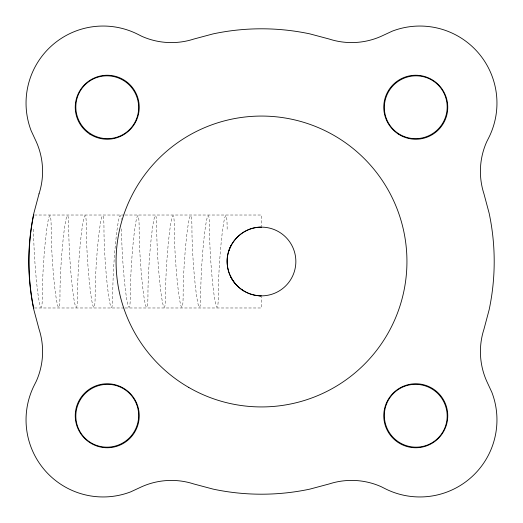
<?xml version="1.0" encoding="UTF-8"?>
<svg xmlns="http://www.w3.org/2000/svg" width="523" height="523" viewBox="0 0 523 523"><rect width="100%" height="100%" fill="white"/><g stroke="black" fill="none" stroke-linecap="round" stroke-linejoin="round"><path stroke-width="0.39" stroke-dasharray="2.62 1.96" d="M34.4 215.018L124.258 215.018M125.075 215.018L261.5 215.018L261.5 226.374M34.4 307.982L124.258 307.982M125.075 307.982L261.5 307.982L261.5 296.783M33.577 229.211A45.874 3.112 86.1 0 0 37.983 294.011A45.874 3.112 86.1 0 0 42.389 293.789A45.874 3.112 -86.1 0 1 46.782 228.989A45.874 3.112 -86.1 0 1 51.182 229.211A45.874 3.112 86.1 0 0 55.582 294.011A45.874 3.112 86.1 0 0 59.982 293.789A45.874 3.112 -86.1 0 1 64.375 228.989A45.874 3.112 -86.1 0 1 68.781 229.211A45.874 3.112 86.1 0 0 73.174 294.011A45.874 3.112 86.1 0 0 77.581 293.789A45.874 3.112 -86.1 0 1 81.974 228.989A45.874 3.112 -86.1 0 1 86.38 229.211A45.874 3.112 86.1 0 0 90.773 294.011A45.874 3.112 86.1 0 0 95.173 293.789A45.874 3.112 -86.1 0 1 99.573 228.989A45.874 3.112 -86.1 0 1 103.972 229.211A45.874 3.112 86.1 0 0 108.366 294.011A45.874 3.112 86.1 0 0 112.772 293.789A45.874 3.112 -86.1 0 1 116.341 235.631A45.874 3.112 -86.1 0 1 121.264 219.49M227.145 229.211A45.874 3.112 -86.1 0 0 222.746 228.989A45.874 3.112 -86.1 0 0 218.339 293.789A45.874 3.112 86.1 0 1 213.946 294.011A45.874 3.112 86.1 0 1 209.54 229.211A45.874 3.112 -86.1 0 0 205.147 228.989A45.874 3.112 -86.1 0 0 200.74 293.789A45.874 3.112 86.1 0 1 196.347 294.011A45.874 3.112 86.1 0 1 191.948 229.211A45.874 3.112 -86.1 0 0 187.548 228.989A45.874 3.112 -86.1 0 0 183.148 293.789A45.874 3.112 86.1 0 1 178.755 294.011A45.874 3.112 86.1 0 1 174.349 229.211A45.874 3.112 -86.1 0 0 169.955 228.989A45.874 3.112 -86.1 0 0 165.549 293.789A45.874 3.112 86.1 0 1 161.156 294.011A45.874 3.112 86.1 0 1 156.75 229.211A45.874 3.112 -86.1 0 0 152.356 228.989A45.874 3.112 -86.1 0 0 147.957 293.789A45.874 3.112 86.1 0 1 143.557 294.011A45.874 3.112 86.1 0 1 139.157 229.211A45.874 3.112 -86.1 0 0 134.764 228.989A45.874 3.112 -86.1 0 0 130.358 293.789A45.874 3.112 86.1 0 1 125.965 294.011A45.874 3.112 86.1 0 1 121.558 229.211A45.874 3.112 -86.1 0 0 121.565 227.23"/><path stroke-width="0.78" d="M33.583 215.018C27.451 245.64 27.451 277.36 33.583 307.982M261.5 227.145C242.273 226.616 225.367 244.718 227.23 263.867C227.832 273.15 232.421 282.06 239.599 287.97C243.489 291.174 248.079 293.514 252.955 294.776C255.054 295.299 257.185 295.639 259.343 295.789C261.964 296.181 262.003 295.789 259.343 295.789M241.306 289.291L243.476 290.736M230.414 276.131L231.434 278.118A38.146 34.453 0 0 0 235.03 283.401M228.826 250.883A36.63 35.139 0 0 1 231.395 244.947M39.022 193.843L33.884 213.116A232.702 232.702 0 0 0 33.884 309.884L39.035 329.13A72.723 72.723 0 0 1 36.309 381.182L34.446 384.876A77.084 77.084 0 0 0 130.75 491.836L141.792 486.71A72.717 72.717 0 0 1 193.843 483.978L213.116 489.116A232.702 232.702 0 0 0 309.884 489.116L329.13 483.965A72.723 72.723 0 0 1 381.182 486.691L384.876 488.554A77.084 77.084 0 0 0 491.836 392.25L486.71 381.208A72.717 72.717 0 0 1 483.978 329.157L489.116 309.884A232.702 232.702 0 0 0 489.116 213.116L483.965 193.87A72.717 72.717 0 0 1 486.691 141.818L488.554 138.124A77.084 77.084 0 0 0 392.25 31.164L381.208 36.29A72.717 72.717 0 0 1 329.157 39.022L309.884 33.884A232.702 232.702 0 0 0 213.116 33.884L193.87 39.035A72.723 72.723 0 0 1 141.818 36.309L138.124 34.446A77.084 77.084 0 0 0 31.164 130.75L36.29 141.792A72.717 72.717 0 0 1 39.022 193.843M398.245 134.019A31.995 31.995 0 0 0 447.708 109.019A31.995 31.995 0 0 0 401.331 78.685A31.995 31.995 0 0 0 398.245 134.019M89.727 134.019A31.995 31.995 0 0 0 139.183 109.019A31.995 31.995 0 0 0 92.806 78.685A31.995 31.995 0 0 0 89.727 134.019M89.727 442.536A31.995 31.995 0 0 0 139.183 417.544A31.995 31.995 0 0 0 92.806 387.203A31.995 31.995 0 0 0 89.727 442.536M398.245 442.536A31.995 31.995 0 0 0 447.708 417.544A31.995 31.995 0 0 0 401.331 387.203A31.995 31.995 0 0 0 398.245 442.536M244.319 291.252A34.355 34.355 0 0 0 295.855 261.5A34.355 34.355 0 0 0 244.319 231.748A34.355 34.355 0 0 0 244.319 291.252M188.783 387.451A145.44 145.44 0 0 0 406.94 261.5A145.44 145.44 0 0 0 188.783 135.549A145.44 145.44 0 0 0 188.783 387.451M393.446 393.446A31.628 31.315 45 0 0 393.616 437.901A31.628 31.315 45 0 0 438.071 438.071A31.628 31.315 45 0 0 437.901 393.616A31.628 31.315 45 0 0 393.446 393.446M129.554 393.446A31.628 31.315 -45 0 0 85.099 393.616A31.628 31.315 -45 0 0 84.929 438.071A31.628 31.315 -45 0 0 129.384 437.901A31.628 31.315 -45 0 0 129.554 393.446M129.554 129.554A31.628 31.315 45 0 0 129.384 85.099A31.628 31.315 45 0 0 84.929 84.929A31.628 31.315 45 0 0 85.099 129.384A31.628 31.315 45 0 0 129.554 129.554M393.446 129.554A31.628 31.315 -45 0 0 437.901 129.384A31.628 31.315 -45 0 0 438.071 84.929A31.628 31.315 -45 0 0 393.616 85.099A31.628 31.315 -45 0 0 393.446 129.554"/></g></svg>
